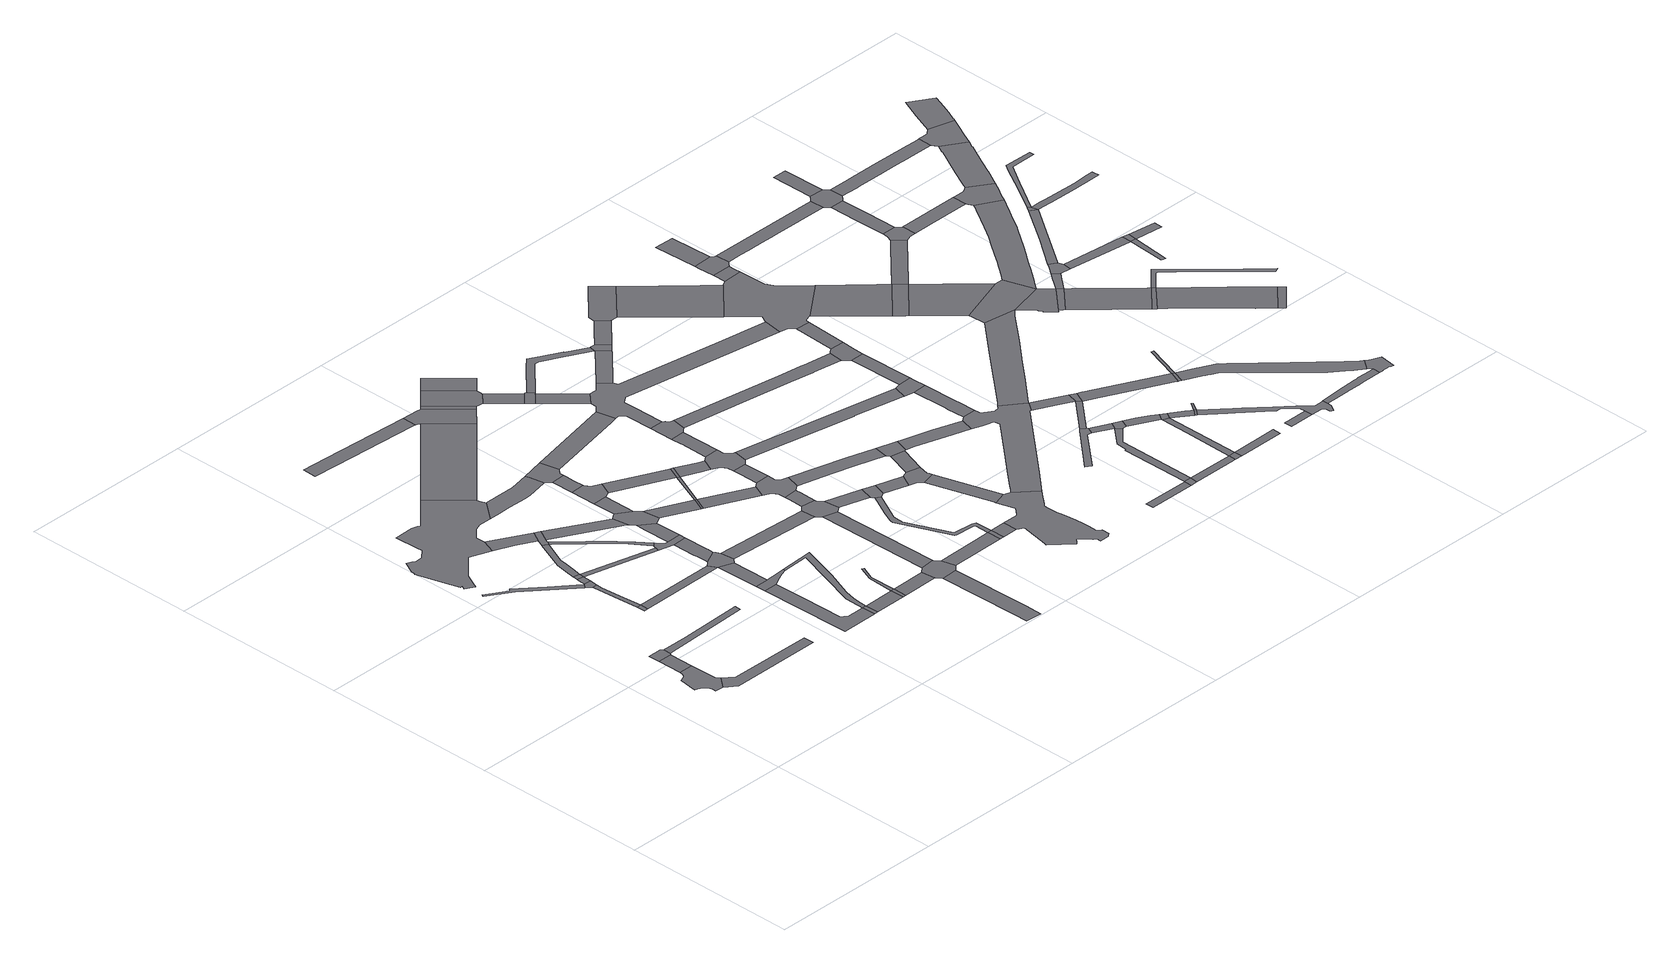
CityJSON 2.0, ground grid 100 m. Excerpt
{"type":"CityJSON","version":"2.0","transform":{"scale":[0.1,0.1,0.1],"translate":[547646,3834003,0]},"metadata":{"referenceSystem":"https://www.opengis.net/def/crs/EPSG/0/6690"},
"CityObjects":{
"road1":{"type":"Road","geometry":[{"type":"MultiSurface","lod":"1","boundaries":[[[0,1,2,3,4,5,6,7,8,9,10,11,12,13,14,15]]]}]},
"road2":{"type":"Road","attributes":{"RoadStructureAttribute.sectionType":"1"},"geometry":[{"type":"MultiSurface","lod":"1","boundaries":[[[16,17,2,1]]]}]},
"road3":{"type":"Road","geometry":[{"type":"MultiSurface","lod":"1","boundaries":[[[18,19,17,16,20,21]]]}]},
"road4":{"type":"Road","attributes":{"RoadStructureAttribute.sectionType":"1"},"geometry":[{"type":"MultiSurface","lod":"1","boundaries":[[[22,23,24,25,15,14]]]}]},
"road5":{"type":"Road","attributes":{"RoadStructureAttribute.sectionType":"1"},"geometry":[{"type":"MultiSurface","lod":"1","boundaries":[[[26,27,28,29,30,31,32,33]]]}]},
"road6":{"type":"Road","attributes":{"RoadStructureAttribute.sectionType":"1"},"geometry":[{"type":"MultiSurface","lod":"1","boundaries":[[[34,35,36,37,21,20]]]}]},
"road7":{"type":"Road","geometry":[{"type":"MultiSurface","lod":"1","boundaries":[[[38,39,40,41,42]]]}]},
"road8":{"type":"Road","attributes":{"RoadStructureAttribute.sectionType":"1"},"geometry":[{"type":"MultiSurface","lod":"1","boundaries":[[[43,44,45,46,47,48,49,39,38]]]}]},
"road9":{"type":"Road","geometry":[{"type":"MultiSurface","lod":"1","boundaries":[[[50,33,32,46,45,51]]]}]},
"road10":{"type":"Road","attributes":{"RoadStructureAttribute.sectionType":"1"},"geometry":[{"type":"MultiSurface","lod":"1","boundaries":[[[52,53,50,51,54]]]}]},
"road11":{"type":"Road","geometry":[{"type":"MultiSurface","lod":"1","boundaries":[[[55,56,52,54,57]]]}]},
"road12":{"type":"Road","geometry":[{"type":"MultiSurface","lod":"1","boundaries":[[[58,59,60,61,62,63,64,65,66,67,68,69,70,71,72,73,74,75,76,77,78,79,80,81,82,83,84,85,86,87,88,89]]]}]},
"road13":{"type":"Road","attributes":{"RoadStructureAttribute.sectionType":"1"},"geometry":[{"type":"MultiSurface","lod":"1","boundaries":[[[90,91,92,55,57,93,94,95,96]]]}]},
"road14":{"type":"Road","attributes":{"RoadStructureAttribute.sectionType":"1"},"geometry":[{"type":"MultiSurface","lod":"1","boundaries":[[[82,81,97,98,99]]]}]},
"road15":{"type":"Road","attributes":{"RoadStructureAttribute.sectionType":"1"},"geometry":[{"type":"MultiSurface","lod":"1","boundaries":[[[100,38,42,101]]]}]},
"road16":{"type":"Road","attributes":{"RoadStructureAttribute.sectionType":"1"},"geometry":[{"type":"MultiSurface","lod":"1","boundaries":[[[57,54,102,103,104]]]}]},
"road17":{"type":"Road","geometry":[{"type":"MultiSurface","lod":"1","boundaries":[[[99,98,105,106,90,96,107,108,109,110]]]}]},
"road18":{"type":"Road","attributes":{"RoadStructureAttribute.sectionType":"1"},"geometry":[{"type":"MultiSurface","lod":"1","boundaries":[[[111,112,113,114,107,96,115,116,117,118,119,120,121]]]}]},
"road19":{"type":"Road","attributes":{"RoadStructureAttribute.sectionType":"1"},"geometry":[{"type":"MultiSurface","lod":"1","boundaries":[[[122,123,124,125,126,127,128,129,130,131,132,133,134]]]}]},
"road20":{"type":"Road","attributes":{"RoadStructureAttribute.sectionType":"1"},"geometry":[{"type":"MultiSurface","lod":"1","boundaries":[[[110,109,135,136,137,138,139]]]}]},
"road21":{"type":"Road","geometry":[{"type":"MultiSurface","lod":"1","boundaries":[[[140,134,133,141]]]}]},
"road22":{"type":"Road","attributes":{"RoadStructureAttribute.sectionType":"1"},"geometry":[{"type":"MultiSurface","lod":"1","boundaries":[[[101,142,143,144,145,146,147]]]}]},
"road23":{"type":"Road","geometry":[{"type":"MultiSurface","lod":"1","boundaries":[[[148,149,145,144,129,128,150,151,152]]]}]},
"road24":{"type":"Road","geometry":[{"type":"MultiSurface","lod":"1","boundaries":[[[153,154,155,156,100,101,147,157,158]]]}]},
"road25":{"type":"Road","attributes":{"RoadStructureAttribute.sectionType":"1"},"geometry":[{"type":"MultiSurface","lod":"1","boundaries":[[[159,160,161,162,163,164,165,166,167,168,155,154]]]}]},
"road26":{"type":"Road","attributes":{"RoadStructureAttribute.sectionType":"1"},"geometry":[{"type":"MultiSurface","lod":"1","boundaries":[[[169,170,171,121,120,172,173,104,103,174,163,162,175,176]]]}]},
"road27":{"type":"Road","attributes":{"RoadStructureAttribute.sectionType":"1"},"geometry":[{"type":"MultiSurface","lod":"1","boundaries":[[[177,178,179,180,87,86,181,182,183,184,185,186,187,188,189]]]}]},
"road28":{"type":"Road","attributes":{"RoadStructureAttribute.sectionType":"1"},"geometry":[{"type":"MultiSurface","lod":"1","boundaries":[[[190,191,192,140,141,193]]]}]},
"road29":{"type":"Road","attributes":{"RoadStructureAttribute.sectionType":"1"},"geometry":[{"type":"MultiSurface","lod":"1","boundaries":[[[194,195,196,197,198,199,200,201]]]}]},
"road30":{"type":"Road","attributes":{"RoadStructureAttribute.sectionType":"1"},"geometry":[{"type":"MultiSurface","lod":"1","boundaries":[[[202,203,204,205,206,207,208,148,152,209,210,134,140]]]}]},
"road31":{"type":"Road","attributes":{"RoadStructureAttribute.sectionType":"1"},"geometry":[{"type":"MultiSurface","lod":"1","boundaries":[[[211,212,213,176,175,214]]]}]},
"road32":{"type":"Road","geometry":[{"type":"MultiSurface","lod":"1","boundaries":[[[215,190,193,216]]]}]},
"road33":{"type":"Road","geometry":[{"type":"MultiSurface","lod":"1","boundaries":[[[217,218,219,139,138,220,211,214,221,222,223]]]}]},
"road34":{"type":"Road","attributes":{"RoadStructureAttribute.sectionType":"1"},"geometry":[{"type":"MultiSurface","lod":"1","boundaries":[[[224,225,58,89,226,227,228]]]}]},
"road35":{"type":"Road","attributes":{"RoadStructureAttribute.sectionType":"1"},"geometry":[{"type":"MultiSurface","lod":"1","boundaries":[[[229,230,217,223]]]}]},
"road36":{"type":"Road","attributes":{"RoadStructureAttribute.sectionType":"1"},"geometry":[{"type":"MultiSurface","lod":"1","boundaries":[[[231,232,233,234,190,215]]]}]},
"road37":{"type":"Road","attributes":{"RoadStructureAttribute.sectionType":"1"},"geometry":[{"type":"MultiSurface","lod":"1","boundaries":[[[235,236,215,216,237]]]}]},
"road38":{"type":"Road","geometry":[{"type":"MultiSurface","lod":"1","boundaries":[[[238,239,240,230,229,241,242]]]}]},
"road39":{"type":"Road","attributes":{"RoadStructureAttribute.sectionType":"1"},"geometry":[{"type":"MultiSurface","lod":"1","boundaries":[[[243,244,245,246,240,239]]]}]},
"road40":{"type":"Road","geometry":[{"type":"MultiSurface","lod":"1","boundaries":[[[247,248,249,178,177,189,250,251,246,245,252,253]]]}]},
"road41":{"type":"Road","attributes":{"RoadStructureAttribute.sectionType":"1"},"geometry":[{"type":"MultiSurface","lod":"1","boundaries":[[[158,157,254,255]]]}]},
"road42":{"type":"Road","attributes":{"RoadStructureAttribute.sectionType":"1"},"geometry":[{"type":"MultiSurface","lod":"1","boundaries":[[[222,221,256,257]]]}]},
"road43":{"type":"Road","attributes":{"RoadStructureAttribute.sectionType":"1"},"geometry":[{"type":"MultiSurface","lod":"1","boundaries":[[[258,259,260,261,262,263]]]}]},
"road44":{"type":"Road","geometry":[{"type":"MultiSurface","lod":"1","boundaries":[[[257,256,264,265]]]}]},
"road45":{"type":"Road","geometry":[{"type":"MultiSurface","lod":"1","boundaries":[[[266,267,235,237,260,259,268,269]]]}]},
"road46":{"type":"Road","attributes":{"RoadStructureAttribute.sectionType":"1"},"geometry":[{"type":"MultiSurface","lod":"1","boundaries":[[[270,242,241,271,272]]]}]},
"road47":{"type":"Road","attributes":{"RoadStructureAttribute.sectionType":"1"},"geometry":[{"type":"MultiSurface","lod":"1","boundaries":[[[271,257,265,273]]]}]},
"road48":{"type":"Road","attributes":{"RoadStructureAttribute.sectionType":"1"},"geometry":[{"type":"MultiSurface","lod":"1","boundaries":[[[265,264,274,275]]]}]},
"road49":{"type":"Road","geometry":[{"type":"MultiSurface","lod":"1","boundaries":[[[276,201,200,277,278,279,280,281,282,224,228,283,284]]]}]},
"road50":{"type":"Road","attributes":{"RoadStructureAttribute.sectionType":"1"},"geometry":[{"type":"MultiSurface","lod":"1","boundaries":[[[285,267,266,286]]]}]},
"road51":{"type":"Road","geometry":[{"type":"MultiSurface","lod":"1","boundaries":[[[272,271,273,287]]]}]},
"road52":{"type":"Road","attributes":{"RoadStructureAttribute.sectionType":"1"},"geometry":[{"type":"MultiSurface","lod":"1","boundaries":[[[288,284,283,289]]]}]},
"road53":{"type":"Road","attributes":{"RoadStructureAttribute.sectionType":"1"},"geometry":[{"type":"MultiSurface","lod":"1","boundaries":[[[290,249,248,247,253,291,292]]]}]},
"road54":{"type":"Road","geometry":[{"type":"MultiSurface","lod":"1","boundaries":[[[293,255,254,285,286,294,295,296,297]]]}]},
"road55":{"type":"Road","attributes":{"RoadStructureAttribute.sectionType":"1"},"geometry":[{"type":"MultiSurface","lod":"1","boundaries":[[[298,269,268,299,300]]]}]},
"road56":{"type":"Road","attributes":{"RoadStructureAttribute.sectionType":"1"},"geometry":[{"type":"MultiSurface","lod":"1","boundaries":[[[301,287,273,302,303,304,305,306]]]}]},
"road57":{"type":"Road","attributes":{"RoadStructureAttribute.sectionType":"1"},"geometry":[{"type":"MultiSurface","lod":"1","boundaries":[[[307,308,309,310,311,312,313,293,297]]]}]},
"road58":{"type":"Road","geometry":[{"type":"MultiSurface","lod":"1","boundaries":[[[314,288,289,315,316,317,318,319,320]]]}]},
"road59":{"type":"Road","geometry":[{"type":"MultiSurface","lod":"1","boundaries":[[[321,322,323,324,275,274,325,326,311,310,327,328,329]]]}]},
"road60":{"type":"Road","attributes":{"RoadStructureAttribute.sectionType":"1"},"geometry":[{"type":"MultiSurface","lod":"1","boundaries":[[[330,331,332,333,324,323]]]}]},
"road61":{"type":"Road","attributes":{"RoadStructureAttribute.sectionType":"1"},"geometry":[{"type":"MultiSurface","lod":"1","boundaries":[[[295,294,334,335]]]}]},
"road62":{"type":"Road","attributes":{"RoadStructureAttribute.sectionType":"1"},"geometry":[{"type":"MultiSurface","lod":"1","boundaries":[[[336,314,320,337]]]}]},
"road63":{"type":"Road","geometry":[{"type":"MultiSurface","lod":"1","boundaries":[[[338,339,340,341,342,343,306,305,344,345,346,347,332,331,348,349]]]}]},
"road64":{"type":"Road","attributes":{"RoadStructureAttribute.sectionType":"1"},"geometry":[{"type":"MultiSurface","lod":"1","boundaries":[[[318,317,350,351]]]}]},
"road65":{"type":"Road","attributes":{"RoadStructureAttribute.sectionType":"1"},"geometry":[{"type":"MultiSurface","lod":"1","boundaries":[[[352,353,354,355,356,357,358,359,360,361,362,300,363,364,365,366,367,368,369,370,371]]]}]},
"road66":{"type":"Road","geometry":[{"type":"MultiSurface","lod":"1","boundaries":[[[300,299,372,363]]]}]},
"road67":{"type":"Road","geometry":[{"type":"MultiSurface","lod":"1","boundaries":[[[373,374,351,350,375,376,377]]]}]},
"road68":{"type":"Road","attributes":{"RoadStructureAttribute.sectionType":"1"},"geometry":[{"type":"MultiSurface","lod":"1","boundaries":[[[378,379,380,381,343,342]]]}]},
"road69":{"type":"Road","attributes":{"RoadStructureAttribute.sectionType":"1"},"geometry":[{"type":"MultiSurface","lod":"1","boundaries":[[[363,372,382,383]]]}]},
"road70":{"type":"Road","geometry":[{"type":"MultiSurface","lod":"1","boundaries":[[[335,334,384,352,371,385,386]]]}]},
"road71":{"type":"Road","geometry":[{"type":"MultiSurface","lod":"1","boundaries":[[[376,375,387,388]]]}]},
"road72":{"type":"Road","geometry":[{"type":"MultiSurface","lod":"1","boundaries":[[[389,390,391,392,379,378,393,394,395]]]}]},
"road73":{"type":"Road","attributes":{"RoadStructureAttribute.sectionType":"1"},"geometry":[{"type":"MultiSurface","lod":"1","boundaries":[[[386,385,396,397]]]}]},
"road74":{"type":"Road","attributes":{"RoadStructureAttribute.sectionType":"1"},"geometry":[{"type":"MultiSurface","lod":"1","boundaries":[[[398,329,328,399,400,401,402]]]}]},
"road75":{"type":"Road","geometry":[{"type":"MultiSurface","lod":"1","boundaries":[[[403,404,405,406,407,408,409,410,383,382,411,412,413,414,415,416,417,418,419,420,421,422,423,424,425,426,427,428,429,430,431,432,433,434,435,436,437,438,439,440,441,442,443,444,445]]]}]},
"road76":{"type":"Road","geometry":[{"type":"MultiSurface","lod":"1","boundaries":[[[446,397,396,447,448,449,450,451,452]]]}]},
"road77":{"type":"Road","attributes":{"RoadStructureAttribute.sectionType":"1"},"geometry":[{"type":"MultiSurface","lod":"1","boundaries":[[[453,449,448,454,405,404]]]}]},
"road78":{"type":"Road","attributes":{"RoadStructureAttribute.sectionType":"1"},"geometry":[{"type":"MultiSurface","lod":"1","boundaries":[[[455,456,457,458,459,460,373,377,461,462,463,464,465,466]]]}]},
"road79":{"type":"Road","attributes":{"RoadStructureAttribute.sectionType":"1"},"geometry":[{"type":"MultiSurface","lod":"1","boundaries":[[[467,446,452,468]]]}]},
"road80":{"type":"Road","geometry":[{"type":"MultiSurface","lod":"1","boundaries":[[[402,401,467,468,469,470]]]}]},
"road81":{"type":"Road","attributes":{"RoadStructureAttribute.sectionType":"1"},"geometry":[{"type":"MultiSurface","lod":"1","boundaries":[[[471,472,473,474,475]]]}]},
"road82":{"type":"Road","attributes":{"RoadStructureAttribute.sectionType":"1"},"geometry":[{"type":"MultiSurface","lod":"1","boundaries":[[[476,477,349,348,478,479,480,481,482,483,484]]]}]},
"road83":{"type":"Road","geometry":[{"type":"MultiSurface","lod":"1","boundaries":[[[485,486,466,465,471,475,487,488]]]}]},
"road84":{"type":"Road","attributes":{"RoadStructureAttribute.sectionType":"1"},"geometry":[{"type":"MultiSurface","lod":"1","boundaries":[[[489,490,491,492,395,394,493,494,495,496,497,498]]]}]},
"road85":{"type":"Road","attributes":{"RoadStructureAttribute.sectionType":"1"},"geometry":[{"type":"MultiSurface","lod":"1","boundaries":[[[472,499,388,387,500,290,292,501,502,503,392,391,504,505,506,507,508,509,510,511,512,513,514,515,473]]]}]},
"road86":{"type":"Road","attributes":{"RoadStructureAttribute.sectionType":"1"},"geometry":[{"type":"MultiSurface","lod":"1","boundaries":[[[516,517,470,469,518,519,520,521]]]}]},
"road87":{"type":"Road","attributes":{"RoadStructureAttribute.sectionType":"1"},"geometry":[{"type":"MultiSurface","lod":"1","boundaries":[[[522,523,524,525]]]}]},
"road88":{"type":"Road","attributes":{"RoadStructureAttribute.sectionType":"1"},"geometry":[{"type":"MultiSurface","lod":"1","boundaries":[[[526,527,488,487,528]]]}]},
"road89":{"type":"Road","attributes":{"RoadStructureAttribute.sectionType":"1"},"geometry":[{"type":"MultiSurface","lod":"1","boundaries":[[[529,530,531,532,533,534,535,521,520,536,537,538,539,540,541,542,543,544,545,546,445,444,547,548,549,550,551,552,553,554]]]}]},
"road90":{"type":"Road","geometry":[{"type":"MultiSurface","lod":"1","boundaries":[[[555,556,525,524,557]]]}]},
"road91":{"type":"Road","attributes":{"RoadStructureAttribute.sectionType":"1"},"geometry":[{"type":"MultiSurface","lod":"1","boundaries":[[[558,559,560,561,562,563,564,565,566,567]]]}]},
"road92":{"type":"Road","attributes":{"RoadStructureAttribute.sectionType":"1"},"geometry":[{"type":"MultiSurface","lod":"1","boundaries":[[[568,569,570,571,572,573,535,534]]]}]},
"road93":{"type":"Road","geometry":[{"type":"MultiSurface","lod":"1","boundaries":[[[574,575,576,577,578,526,528,579,580]]]}]},
"road94":{"type":"Road","geometry":[{"type":"MultiSurface","lod":"1","boundaries":[[[581,582,583,484,483,571,570]]]}]},
"road95":{"type":"Road","attributes":{"RoadStructureAttribute.sectionType":"1"},"geometry":[{"type":"MultiSurface","lod":"1","boundaries":[[[584,585,586,587,556,555,588,589,590,591]]]}]},
"road96":{"type":"Road","attributes":{"RoadStructureAttribute.sectionType":"1"},"geometry":[{"type":"MultiSurface","lod":"1","boundaries":[[[555,557,592,593,594]]]}]},
"road97":{"type":"Road","attributes":{"RoadStructureAttribute.sectionType":"1"},"geometry":[{"type":"MultiSurface","lod":"1","boundaries":[[[595,596,597,583,582]]]}]},
"road98":{"type":"Road","geometry":[{"type":"MultiSurface","lod":"1","boundaries":[[[565,564,584,598]]]}]},
"road99":{"type":"Road","geometry":[{"type":"MultiSurface","lod":"1","boundaries":[[[599,600,601,498,497,602,603,596,595,604,605]]]}]},
"road100":{"type":"Road","attributes":{"function":"2","RoadStructureAttribute.sectionType":"1"},"geometry":[{"type":"MultiSurface","lod":"1","boundaries":[[[606,607,580,579,608,609,610,611,612,613]]]}]},
"road101":{"type":"Road","attributes":{"RoadStructureAttribute.sectionType":"1"},"geometry":[{"type":"MultiSurface","lod":"1","boundaries":[[[614,558,567,615]]]}]},
"road102":{"type":"Road","geometry":[{"type":"MultiSurface","lod":"1","boundaries":[[[616,598,584,591,617,618,619]]]}]},
"road103":{"type":"Road","geometry":[{"type":"MultiSurface","lod":"1","boundaries":[[[620,594,593,621]]]}]},
"road104":{"type":"Road","geometry":[{"type":"MultiSurface","lod":"1","boundaries":[[[622,623,553,552,624,625,626,614,627]]]}]},
"road105":{"type":"Road","attributes":{"RoadStructureAttribute.sectionType":"1"},"geometry":[{"type":"MultiSurface","lod":"1","boundaries":[[[628,599,605,629]]]}]},
"road106":{"type":"Road","attributes":{"RoadStructureAttribute.sectionType":"1"},"geometry":[{"type":"MultiSurface","lod":"1","boundaries":[[[630,631,632,594,620,633]]]}]},
"road107":{"type":"Road","attributes":{"RoadStructureAttribute.sectionType":"1"},"geometry":[{"type":"MultiSurface","lod":"1","boundaries":[[[634,635,619,618,636,637]]]}]},
"road108":{"type":"Road","geometry":[{"type":"MultiSurface","lod":"1","boundaries":[[[627,614,615,638]]]}]},
"road109":{"type":"Road","attributes":{"RoadStructureAttribute.sectionType":"1"},"geometry":[{"type":"MultiSurface","lod":"1","boundaries":[[[620,621,639,640]]]}]},
"road110":{"type":"Road","geometry":[{"type":"MultiSurface","lod":"1","boundaries":[[[637,636,630,633,641]]]}]},
"road111":{"type":"Road","geometry":[{"type":"MultiSurface","lod":"1","boundaries":[[[642,643,644,645,646,647,648,649,613,612,650,651,511,510,652,653,654,628,629,655,656,657,658]]]}]},
"road112":{"type":"Road","attributes":{"RoadStructureAttribute.sectionType":"1"},"geometry":[{"type":"MultiSurface","lod":"1","boundaries":[[[659,660,661,641,633,662,663,664]]]}]},
"road113":{"type":"Road","attributes":{"RoadStructureAttribute.sectionType":"1"},"geometry":[{"type":"MultiSurface","lod":"1","boundaries":[[[665,666,667,668,554,553,669,670,671,672,673,674,675,676,677]]]}]},
"road114":{"type":"Road","geometry":[{"type":"MultiSurface","lod":"1","boundaries":[[[664,663,678,679]]]}]},
"road115":{"type":"Road","geometry":[{"type":"MultiSurface","lod":"1","boundaries":[[[680,681,664,679]]]}]},
"road116":{"type":"Road","attributes":{"RoadStructureAttribute.sectionType":"1"},"geometry":[{"type":"MultiSurface","lod":"1","boundaries":[[[682,683,684,638,615,685,686,687,688,689,690]]]}]},
"road117":{"type":"Road","attributes":{"RoadStructureAttribute.sectionType":"1"},"geometry":[{"type":"MultiSurface","lod":"1","boundaries":[[[691,647,646,692,693]]]}]},
"road118":{"type":"Road","geometry":[{"type":"MultiSurface","lod":"1","boundaries":[[[694,695,696,697,691,693,698,699,700]]]}]},
"road119":{"type":"Road","attributes":{"function":"2","RoadStructureAttribute.sectionType":"1"},"geometry":[{"type":"MultiSurface","lod":"1","boundaries":[[[701,702,658,657,703,704,705,706]]]}]},
"road120":{"type":"Road","attributes":{"RoadStructureAttribute.sectionType":"1"},"geometry":[{"type":"MultiSurface","lod":"1","boundaries":[[[707,696,695,708]]]}]},
"road121":{"type":"Road","attributes":{"RoadStructureAttribute.sectionType":"1"},"geometry":[{"type":"MultiSurface","lod":"1","boundaries":[[[709,710,711,712,713,714,715,679,678,716,717,718,719,720,721,722,723,724,725,726,727,728,729,730,731,732,733]]]}]},
"road122":{"type":"Road","geometry":[{"type":"MultiSurface","lod":"1","boundaries":[[[734,735,724,723]]]}]},
"road123":{"type":"Road","geometry":[{"type":"MultiSurface","lod":"1","boundaries":[[[706,705,736,737,738]]]}]},
"road124":{"type":"Road","geometry":[{"type":"MultiSurface","lod":"1","boundaries":[[[690,689,739,740,741]]]}]},
"road125":{"type":"Road","geometry":[{"type":"MultiSurface","lod":"1","boundaries":[[[742,743,690,741]]]}]},
"road126":{"type":"Road","attributes":{"function":"2","RoadStructureAttribute.sectionType":"1"},"geometry":[{"type":"MultiSurface","lod":"1","boundaries":[[[744,745,738,737,746,747,748]]]}]},
"road127":{"type":"Road","geometry":[{"type":"MultiSurface","lod":"1","boundaries":[[[748,747,749,665,677,750,751]]]}]},
"road128":{"type":"Road","attributes":{"RoadStructureAttribute.sectionType":"1"},"geometry":[{"type":"MultiSurface","lod":"1","boundaries":[[[700,699,752,753,754,755,756,757,758,759]]]}]},
"road129":{"type":"Road","attributes":{"RoadStructureAttribute.sectionType":"1"},"geometry":[{"type":"MultiSurface","lod":"1","boundaries":[[[760,761,762,763,764,765,766,767,768,769,770,771,772,773,774,775,776,777,741,740,778,779,780,781,782,783,784,785,786,787,788,789,790,791,792,793,794,795,796,797,798,799,800]]]}]},
"road130":{"type":"Road","geometry":[{"type":"MultiSurface","lod":"1","boundaries":[[[801,802,750,677,803,804,805,806,807,808,809,810,811]]]}]},
"road131":{"type":"Road","attributes":{"RoadStructureAttribute.sectionType":"1"},"geometry":[{"type":"MultiSurface","lod":"1","boundaries":[[[812,813,814,815,816,817,706,738,818,819,820,821,822,823,824]]]}]},
"road132":{"type":"Road","attributes":{"RoadStructureAttribute.sectionType":"1"},"geometry":[{"type":"MultiSurface","lod":"1","boundaries":[[[825,826,827,828,829,830,831,733,732,832,833,834,835,836,837,838]]]}]},
"road133":{"type":"Road","geometry":[{"type":"MultiSurface","lod":"1","boundaries":[[[811,810,839,840,841]]]}]},
"road134":{"type":"Road","attributes":{"function":"2","RoadStructureAttribute.sectionType":"1"},"geometry":[{"type":"MultiSurface","lod":"1","boundaries":[[[842,843,844,845,841,840,846,847,848,849]]]}]},
"road135":{"type":"Road","attributes":{"RoadStructureAttribute.sectionType":"1"},"geometry":[{"type":"MultiSurface","lod":"1","boundaries":[[[850,851,852,853,811,841,854,855,856]]]}]},
"road136":{"type":"Road","geometry":[{"type":"MultiSurface","lod":"1","boundaries":[[[857,858,859,812,824,860,861,862]]]}]},
"road137":{"type":"Road","geometry":[{"type":"MultiSurface","lod":"1","boundaries":[[[863,864,800,799,865,838,837,866,867,868,869,870,871,872]]]}]},
"road138":{"type":"Road","attributes":{"RoadStructureAttribute.sectionType":"1"},"geometry":[{"type":"MultiSurface","lod":"1","boundaries":[[[873,874,858,857,875,876]]]}]},
"road139":{"type":"Road","geometry":[{"type":"MultiSurface","lod":"1","boundaries":[[[849,848,877,878,879]]]}]},
"road140":{"type":"Road","geometry":[{"type":"MultiSurface","lod":"1","boundaries":[[[880,881,850,856,882,883,884]]]}]},
"road141":{"type":"Road","geometry":[{"type":"MultiSurface","lod":"1","boundaries":[[[885,886,759,758,873,876,887,888,889,890]]]}]},
"road142":{"type":"Road","attributes":{"RoadStructureAttribute.sectionType":"1"},"geometry":[{"type":"MultiSurface","lod":"1","boundaries":[[[891,892,893,894,895,896,897,898,899,900,901,902,903,904,905,906,751,750,907,908,909,910,911,912,913,914,915,916,917,918,919,920,921,922,923]]]}]},
"road143":{"type":"Road","attributes":{"RoadStructureAttribute.sectionType":"1"},"geometry":[{"type":"MultiSurface","lod":"1","boundaries":[[[924,885,890,925]]]}]},
"road144":{"type":"Road","attributes":{"function":"2","RoadStructureAttribute.sectionType":"1"},"geometry":[{"type":"MultiSurface","lod":"1","boundaries":[[[926,927,928,879,878,929,930,931,932,933,934]]]}]},
"road145":{"type":"Road","attributes":{"RoadStructureAttribute.sectionType":"1"},"geometry":[{"type":"MultiSurface","lod":"1","boundaries":[[[862,861,935,936,937]]]}]},
"road146":{"type":"Road","attributes":{"RoadStructureAttribute.sectionType":"1"},"geometry":[{"type":"MultiSurface","lod":"1","boundaries":[[[883,882,938,939,940]]]}]},
"road147":{"type":"Road","attributes":{"RoadStructureAttribute.sectionType":"1"},"geometry":[{"type":"MultiSurface","lod":"1","boundaries":[[[941,942,880,884,943]]]}]},
"road148":{"type":"Road","geometry":[{"type":"MultiSurface","lod":"1","boundaries":[[[934,933,944,945]]]}]},
"road149":{"type":"Road","attributes":{"RoadStructureAttribute.sectionType":"1"},"geometry":[{"type":"MultiSurface","lod":"1","boundaries":[[[946,947,948,849,879,949,950,951,952,953,954]]]}]},
"road150":{"type":"Road","geometry":[{"type":"MultiSurface","lod":"1","boundaries":[[[939,955,956,957,958,959]]]}]},
"road151":{"type":"Road","attributes":{"RoadStructureAttribute.sectionType":"1"},"geometry":[{"type":"MultiSurface","lod":"1","boundaries":[[[960,961,962,963,964,965,966,889,888,967,968,969,970,971,972,973,974]]]}]},
"road152":{"type":"Road","geometry":[{"type":"MultiSurface","lod":"1","boundaries":[[[940,939,959,975]]]}]},
"road153":{"type":"Road","geometry":[{"type":"MultiSurface","lod":"1","boundaries":[[[976,941,943,977]]]}]},
"road154":{"type":"Road","geometry":[{"type":"MultiSurface","lod":"1","boundaries":[[[978,979,980,937,936,891,923,981,982,983]]]}]},
"road155":{"type":"Road","attributes":{"RoadStructureAttribute.sectionType":"1"},"geometry":[{"type":"MultiSurface","lod":"1","boundaries":[[[975,959,984,985,986]]]}]},
"road156":{"type":"Road","attributes":{"RoadStructureAttribute.sectionType":"1"},"geometry":[{"type":"MultiSurface","lod":"1","boundaries":[[[987,988,989,990,991,992,993,978,983,994,995,996,997,998,999,1000,1001,1002]]]}]},
"road157":{"type":"Road","attributes":{"RoadStructureAttribute.sectionType":"1"},"geometry":[{"type":"MultiSurface","lod":"1","boundaries":[[[1003,1004,1005,1006,1007,977,943,1008,1009,1010,1011,1012,1013]]]}]},
"road158":{"type":"Road","attributes":{"RoadStructureAttribute.sectionType":"1"},"geometry":[{"type":"MultiSurface","lod":"1","boundaries":[[[1014,1015,1016,1017,1018,1019,976,977,1020,1021,1022,1023,1024]]]}]},
"road159":{"type":"Road","geometry":[{"type":"MultiSurface","lod":"1","boundaries":[[[1025,1026,974,973,987,1002,1027,1028,1029]]]}]},
"road160":{"type":"Road","attributes":{"RoadStructureAttribute.sectionType":"1"},"geometry":[{"type":"MultiSurface","lod":"1","boundaries":[[[1030,1031,1032,1025,1029,1033,1034,1035,1036,1037]]]}]}
},
"vertices":[
[352,751,0],[350,909,0],[269,908,0],[266,888,0],[256,873,0],[241,863,0],[223,858,0],[209,752,0],[226,750,0],[249,736,0],[263,722,0],[269,709,0],[272,698,0],[271,672,0],[316,670,0],[371,735,0],
[349,1048,0],[267,1047,0],
[345,1113,0],[266,1112,0],[356,1057,0],[356,1101,0],
[380,624,0],[901,626,0],[900,687,0],[429,686,0],
[366,1884,0],[228,2004,0],[217,1992,0],[100,2063,0],[91,2050,0],[226,1965,0],[483,1748,0],[502,1771,0],
[407,1059,0],[866,1078,0],[868,1113,0],[514,1103,0],
[561,1451,0],[538,1449,0],[538,1442,0],[539,1403,0],[561,1404,0],
[552,1559,0],[539,1688,0],[541,1724,0],[513,1722,0],[514,1708,0],[516,1688,0],[529,1559,0],
[509,1772,0],[545,1769,0],
[511,1824,0],[507,1797,0],[550,1818,0],
[516,1855,0],[514,1842,0],[551,1848,0],
[487,2845,0],[328,2693,0],[312,2698,0],[281,2708,0],[170,2705,0],[176,2568,0],[177,2538,0],[130,2496,0],[99,2494,0],[90,2494,0],[71,2504,0],[45,2517,0],[7,2446,0],[7,2421,0],[2,2419,0],[51,2259,0],[74,2184,0],[89,2187,0],[75,2162,0],[126,2132,0],[146,2174,0],[171,2226,0],[288,2338,0],[407,2292,0],[439,2375,0],[438,2427,0],[489,2476,0],[531,2492,0],[602,2492,0],[689,2602,0],[678,2634,0],[673,2650,0],
[607,2152,0],[535,1979,0],[520,1896,0],[559,1889,0],[573,1968,0],[578,1998,0],[638,2135,0],
[518,2249,0],[623,2191,0],[659,2258,0],
[1031,1456,0],[1056,1411,0],
[784,1764,0],[964,1719,0],[970,1743,0],
[623,2190,0],[611,2162,0],[649,2154,0],[648,2155,0],[655,2174,0],[691,2240,0],
[939,1848,0],[883,1918,0],[779,2022,0],[660,2142,0],[640,2133,0],[645,2127,0],[765,2008,0],[865,1908,0],[888,1885,0],[977,1763,0],[995,1778,0],
[1276,662,0],[1181,661,0],[1170,670,0],[1166,674,0],[1152,688,0],[1147,927,0],[1143,1105,0],[1063,1102,0],[1073,646,0],[1075,581,0],[1174,583,0],[1284,584,0],[1283,662,0],
[657,2173,0],[995,1993,0],[1004,1988,0],[1026,1976,0],[1011,2068,0],
[1305,663,0],[1306,585,0],
[1056,1400,0],[1059,1290,0],[1062,1160,0],[1141,1162,0],[1139,1291,0],[1137,1380,0],
[1260,1169,0],[1180,1164,0],[1190,1128,0],[1225,1146,0],[1260,1156,0],
[1141,1506,0],[1135,1516,0],[1057,1477,0],[1046,1468,0],[1161,1404,0],[1153,1485,0],
[1135,1546,0],[1135,1550,0],[1135,1565,0],[1132,1699,0],[1051,1697,0],[1054,1564,0],[1055,1548,0],[1055,1547,0],[1056,1515,0],[1056,1494,0],
[1050,1735,0],[1029,1735,0],[1023,1743,0],[974,1753,0],[973,1750,0],[1049,1698,0],[1132,1738,0],[1051,1736,0],
[991,2605,0],[986,2627,0],[876,2603,0],[767,2603,0],[670,2493,0],[726,2493,0],[767,2493,0],[781,2493,0],[842,2493,0],[882,2493,0],[888,2494,0],[923,2502,0],[1009,2521,0],
[1485,666,0],[1314,663,0],[1307,663,0],[1486,588,0],
[434,3427,0],[291,3436,0],[287,3356,0],[430,3348,0],[923,3320,0],[936,3319,0],[942,3318,0],[945,3398,0],
[1307,715,0],[1314,755,0],[1329,817,0],[1385,968,0],[1451,1176,0],[1453,1181,0],[1450,1181,0],[1410,1165,0],[1284,774,0],
[1048,1943,0],[1048,1930,0],[1048,1891,0],[1129,1887,0],
[1505,667,0],[1506,588,0],
[1046,2090,0],[1026,2078,0],[1014,2070,0],[1028,1973,0],[1169,1910,0],[1158,2007,0],[1127,2041,0],
[966,3304,0],[598,2951,0],[784,2756,0],[1115,3074,0],[1153,3110,0],
[1124,2222,0],[1044,2221,0],
[1504,816,0],[1534,894,0],[1523,898,0],[1491,814,0],
[1703,670,0],[1515,667,0],[1710,591,0],
[1141,2336,0],[1121,2369,0],[1041,2367,0],[1158,2239,0],[1192,2314,0],
[1120,2437,0],[1120,2477,0],[1119,2497,0],[1039,2495,0],
[1131,2608,0],[1131,2609,0],[1120,2656,0],[1015,2517,0],[1019,2513,0],[1119,2522,0],[1144,2550,0],
[1693,1375,0],[1690,1457,0],
[1366,1819,0],[1401,1895,0],
[1838,104,0],[1828,563,0],[1737,561,0],[1745,103,0],[1746,14,0],[1838,9,0],
[1376,1815,0],[1410,1891,0],
[1813,702,0],[1734,696,0],[1859,594,0],[1840,673,0],
[1442,2201,0],[1484,2093,0],[1517,2167,0],
[1497,2087,0],
[1655,1687,0],[1689,1762,0],
[1037,3393,0],[944,3318,0],[945,3317,0],[949,3316,0],[955,3314,0],[960,3311,0],[964,3307,0],[1244,3198,0],[1059,3391,0],
[1723,1349,0],[1802,1325,0],
[1530,2161,0],
[1079,3411,0],[1264,3217,0],
[1629,2767,0],[1614,2651,0],[1652,2659,0],
[1719,1485,0],[1835,1349,0],[1824,1437,0],[1799,1469,0],[1799,1477,0],
[2157,681,0],[2174,599,0],[2172,680,0],
[1643,2110,0],[1509,2082,0],[1610,2037,0],[1627,2030,0],[1646,2021,0],[1679,2094,0],
[1799,1572,0],[1799,1596,0],[1799,1599,0],[1799,1602,0],[1719,1597,0],[1719,1590,0],[1720,1571,0],
[1176,3504,0],[1285,3215,0],[1302,3213,0],[1303,3213,0],[1361,3271,0],[1362,3288,0],[1362,3310,0],
[1814,1716,0],[1796,1743,0],[1796,1784,0],[1716,1783,0],[1698,1667,0],[1717,1635,0],[1825,1620,0],[1832,1625,0],[1853,1705,0],
[1795,1889,0],[1794,1934,0],[1713,1933,0],[1714,1888,0],
[2000,1300,0],[2023,1377,0],
[1253,3578,0],[1440,3384,0],
[1821,2043,0],[1796,2068,0],[1791,2072,0],[1790,2073,0],[1790,2117,0],[1710,2116,0],[1669,2011,0],[1691,2001,0],[1693,1999,0],[1713,1969,0],[1821,1961,0],[1836,2040,0],
[1441,3069,0],[1500,3126,0],
[2014,1279,0],[1953,1161,0],[1926,1098,0],[1923,1088,0],[1921,1073,0],[2046,779,0],[2051,774,0],[2054,774,0],[2154,768,0],[2169,766,0],[2172,761,0],[2197,680,0],[2196,773,0],[2194,778,0],[2176,786,0],[2069,795,0],[2059,802,0],[1954,1043,0],[1956,1101,0],[2042,1267,0],
[2199,600,0],
[1520,3127,0],[1510,3126,0],[1478,3030,0],[1537,3087,0],[1542,3092,0],
[1787,2341,0],[1707,2340,0],[1709,2279,0],[1709,2276,0],
[2286,601,0],[2285,681,0],
[2013,1280,0],[2070,1278,0],[2094,1356,0],
[1663,2839,0],[1719,2897,0],
[1812,2450,0],[1795,2469,0],[1785,2479,0],[1705,2478,0],[1798,2350,0],[1819,2367,0],[1831,2447,0],
[2206,1238,0],[2243,1311,0],
[2177,1620,0],[2027,1574,0],[2155,1540,0],[2313,1495,0],[2329,1576,0],
[2476,851,0],[2463,853,0],[2387,830,0],[2415,735,0],[2417,729,0],[2401,710,0],[2379,686,0],[2375,681,0],[2325,579,0],[2292,416,0],[2290,406,0],[2289,403,0],[2397,303,0],[2411,317,0],[2420,327,0],[2425,333,0],[2481,274,0],[2495,260,0],[2495,249,0],[2495,237,0],[2549,238,0],[2568,255,0],[2570,300,0],[2548,316,0],[2548,317,0],[2548,365,0],[2546,404,0],[2545,450,0],[2540,488,0],[2535,521,0],[2531,543,0],[2528,560,0],[2527,599,0],[2527,628,0],[2527,634,0],[2527,635,0],[2528,640,0],[2531,648,0],[2538,656,0],[2552,672,0],[2593,719,0],[2614,743,0],[2501,842,0],
[2279,1326,0],[2245,1227,0],[2276,1202,0],[2352,1224,0],[2348,1238,0],[2344,1252,0],[2358,1307,0],
[2460,864,0],[2384,841,0],
[1905,3232,0],[1896,3237,0],[1897,3240,0],[1791,3294,0],[1730,3328,0],[1673,3276,0],[1725,3270,0],[1751,3268,0],[1873,3206,0],[1888,3199,0],[2002,3140,0],[2014,3176,0],
[2327,1476,0],[2408,1459,0],
[2419,1464,0],[2442,1543,0],
[2007,3137,0],[1809,2942,0],[1865,2885,0],[2056,3071,0],[2064,3080,0],
[2472,1924,0],[2465,1925,0],[1879,1951,0],[2458,1845,0],[2461,1845,0],[2466,1844,0],[2749,1791,0],[2751,1790,0],[2773,1867,0],
[2018,3176,0],[2017,3176,0],[2100,3115,0],[2043,3173,0],
[2615,2328,0],[2599,2330,0],[2461,2350,0],[2207,2389,0],[2195,2310,0],[2461,2270,0],[2600,2249,0],[2603,2249,0],[2765,2224,0],[2773,2305,0],
[1762,2896,0],[1662,2799,0],[1672,2664,0],[1703,2640,0],[1703,2621,0],[1783,2599,0],[1783,2623,0],[1781,2726,0],[1808,2747,0],[1814,2752,0],[2458,2653,0],[2741,2610,0],[2758,2719,0],[2457,2764,0],[1873,2854,0],[1872,2859,0],[1871,2863,0],
[2631,1489,0],[2469,1535,0],[2470,1451,0],[2667,1390,0],[2767,1359,0],[2791,1439,0],
[2879,301,0],[2879,256,0],[3147,257,0],[3146,302,0],
[2191,3321,0],[2123,3253,0],[2251,3264,0],
[2985,1389,0],[2959,1385,0],[2930,1404,0],[2898,1425,0],[2897,1445,0],[2897,1461,0],[2817,1459,0],[2825,1341,0],[2864,1329,0],[2878,1325,0],[2888,1322,0],[2895,1291,0],[2890,1285,0],[2705,1074,0],[2609,964,0],[2592,945,0],[2539,884,0],[2518,860,0],[2631,763,0],[2659,794,0],[2677,815,0],[2722,865,0],[3077,1267,0],[3085,1264,0],[3121,1316,0],[3000,1405,0],
[3191,303,0],[3148,302,0],[3185,257,0],
[3128,984,0],[3118,973,0],[2907,738,0],[2937,716,0],[3117,922,0],[3127,920,0],[3145,918,0],[3162,958,0],[3155,961,0],[3152,963,0],
[2894,1560,0],[2894,1583,0],[2887,1781,0],[2807,1778,0],[2813,1582,0],[2813,1559,0],
[2468,3468,0],[2463,3474,0],[2457,3480,0],[2389,3550,0],[2195,3359,0],[2290,3264,0],[2482,3454,0],
[2885,1864,0],[2885,1879,0],[2805,1877,0],
[3250,866,0],[3159,762,0],[3154,697,0],[3147,697,0],[3191,756,0],[3201,766,0],[3223,787,0],[3273,836,0],
[3443,259,0],[3454,259,0],[3458,302,0],
[2880,2190,0],[2800,2188,0],[2807,1878,0],
[3269,906,0],
[2804,2329,0],[2783,2313,0],[2778,2309,0],[2769,2224,0],[2794,2195,0],[2879,2243,0],[2884,2325,0],
[2768,3163,0],[2629,3305,0],[2383,3169,0],[2453,3097,0],[2469,3079,0],[2599,2947,0],[2650,2895,0],[2844,3085,0],
[3289,1164,0],[3311,1140,0],
[3280,902,0],[3275,837,0],[3300,839,0],[3320,883,0],
[3498,304,0],[3499,259,0],
[3259,1249,0],[3202,1277,0],[3159,1227,0],[3215,1200,0],[3263,1177,0],[3307,1227,0],
[2816,2570,0],[2898,2565,0],
[3461,749,0],[3461,698,0],[3460,586,0],[3496,739,0],
[3451,818,0],[3383,855,0],[3461,758,0],[3485,796,0],
[3344,1208,0],
[3769,261,0],[3769,306,0],
[3519,774,0],
[3035,2881,0],[3011,2911,0],[3010,2912,0],[2990,2952,0],[2985,3108,0],[2877,3104,0],[2875,3103,0],[2855,3092,0],[2724,2820,0],[2780,2766,0],[2791,2603,0],[2796,2597,0],[2800,2591,0],[2900,2592,0],[2903,2589,0],[2941,2603,0],[3149,2766,0],
[3616,708,0],[3594,725,0],[3531,767,0],[3499,737,0],[3597,667,0],[3627,700,0],
[3479,1950,0],[3293,1739,0],[3158,1585,0],[3022,1429,0],[3126,1323,0],[3273,1489,0],[3360,1587,0],[3376,1605,0],[3378,1608,0],[3482,1726,0],[3624,1889,0],[3630,1895,0],[3659,1925,0],
[3608,658,0],[3637,693,0],
[3669,743,0],[3659,749,0],
[3773,1003,0],[3372,1195,0],[3370,1196,0],[3321,1136,0],[3394,1102,0],[3605,1000,0],[3749,932,0],[3756,929,0],[3785,998,0],
[2874,3179,0],[2984,3144,0],[2982,3179,0],
[2991,3288,0],[2980,3301,0],[2870,3297,0],[2870,3275,0],[3000,3199,0],[3009,3208,0],[3007,3288,0],
[3392,2525,0],[3362,2555,0],[3047,2490,0],[3157,2377,0],[3217,2316,0],[3411,2506,0],
[2860,3549,0],[2971,3545,0],
[4093,305,0],[4062,303,0],[4021,343,0],[3995,369,0],[3912,443,0],[3802,545,0],[3770,574,0],[3721,563,0],[3775,515,0],[3783,508,0],[3891,413,0],[3897,408,0],[3922,408,0],[3991,342,0],[3994,308,0],[3994,262,0],[4056,262,0],[4072,247,0],[4073,222,0],[4079,218,0],[4079,215,0],[4092,212,0],[4114,252,0],[4114,274,0],[4112,306,0],
[3850,307,0],[3851,261,0],
[3262,2269,0],[3272,2260,0],[3467,2448,0],
[3762,926,0],[3774,920,0],[3798,992,0],
[3865,1195,0],[3851,1200,0],
[3585,2329,0],[3485,2430,0],[3365,2163,0],[3474,2053,0],[3759,2150,0],
[3475,2031,0],[3864,1977,0],[3808,2150,0],
[3016,3208,0],[3098,3208,0],[3148,3208,0],[3243,3208,0],[3305,3208,0],[3342,3208,0],[3667,3208,0],[3665,3288,0],
[4504,408,0],[4491,418,0],[4464,439,0],[4443,457,0],[4433,468,0],[4424,476,0],[4404,497,0],[4355,545,0],[4338,561,0],[4158,737,0],[4138,757,0],[4110,784,0],[4030,863,0],[4016,876,0],[3997,895,0],[3991,898,0],[3903,941,0],[3901,942,0],[3788,914,0],[3869,875,0],[3885,867,0],[3893,863,0],[3901,860,0],[3911,855,0],[3943,840,0],[3949,836,0],[3959,826,0],[3975,809,0],[3981,803,0],[4038,744,0],[4054,728,0],[4122,658,0],[4275,500,0],[4311,462,0],[4330,445,0],[4354,426,0],[4377,409,0],[4410,384,0],[4458,348,0],[4461,346,0],[4506,407,0],
[3923,1917,0],[3868,1972,0],[3699,1885,0],[3719,1864,0],[3733,1849,0],[3733,1835,0],[3748,1820,0],[3741,1813,0],[3795,1762,0],[3803,1771,0],[3930,1910,0],
[3683,2773,0],[3631,2724,0],[3531,2625,0],[3529,2622,0],[3507,2601,0],[3428,2523,0],[3486,2467,0],[3536,2517,0],[3560,2541,0],[3564,2545,0],[3588,2567,0],[3602,2581,0],[3740,2717,0],
[4454,324,0],[4417,324,0],[4378,324,0],[4365,323,0],[4354,323,0],[4271,317,0],[4264,317,0],[4172,275,0],[4264,277,0],[4273,277,0],[4329,278,0],[4380,278,0],[4482,280,0],[4482,325,0],
[3820,1756,0],[3831,1752,0],[3956,1883,0],
[4252,1586,0],[4241,1596,0],[4141,1695,0],[3985,1854,0],[3986,1594,0],[3987,1593,0],[4123,1456,0],[4254,1584,0],
[4006,2014,0],[3975,1972,0],[3965,1958,0],[3933,1914,0],[3982,1913,0],[4009,1945,0],[4044,1986,0],
[3780,2839,0],[3699,2838,0],[3700,2811,0],[3776,2731,0],[3809,2731,0],[3808,2812,0],
[4547,382,0],[4517,398,0],[4482,331,0],[4502,281,0],[4505,281,0],[4546,281,0],[4558,278,0],[4558,276,0],[4573,274,0],[4585,365,0],
[3695,3181,0],[3697,3015,0],[3777,3016,0],[3774,3179,0],
[4132,1446,0],[4142,1436,0],[4269,1568,0],
[4058,2085,0],[4041,2061,0],[4104,1979,0],[4111,2029,0],[4098,2056,0],
[3695,3319,0],[3676,3299,0],[3783,3188,0],[3802,3208,0],[3802,3289,0],[3776,3316,0],
[4181,2697,0],[4173,2682,0],[4167,2671,0],[4159,2658,0],[4151,2645,0],[4145,2634,0],[4116,2586,0],[4082,2531,0],[4054,2487,0],[4032,2454,0],[3990,2396,0],[3947,2335,0],[3898,2267,0],[3886,2250,0],[3871,2230,0],[3835,2182,0],[3891,2011,0],[3901,2024,0],[3916,2043,0],[3969,2114,0],[4004,2163,0],[4051,2227,0],[4086,2274,0],[4130,2335,0],[4174,2397,0],[4182,2409,0],[4206,2444,0],[4224,2473,0],[4243,2507,0],[4272,2552,0],[4292,2587,0],[4294,2589,0],[4315,2623,0],
[3691,3561,0],[3772,3559,0],
[4674,1157,0],[4666,1165,0],[4513,1321,0],[4178,1401,0],[4315,1264,0],[4473,1098,0],[4489,1082,0],[4546,1022,0],[4679,1151,0],
[3923,2733,0],[4162,2733,0],[4162,2814,0],
[4474,1933,0],[4477,1933,0],[4476,1988,0],
[4329,2473,0],[4186,2260,0],[4369,2447,0],
[4576,992,0],[4709,1121,0],
[4682,1376,0],[4455,1607,0],[4369,1695,0],[4357,1654,0],[4375,1655,0],[4436,1592,0],[4661,1361,0],[4771,1249,0],[4796,1259,0],
[4461,1716,0],[4474,1713,0],[4486,1711,0],[4487,1712,0],[4507,1931,0],
[4406,3286,0],[4306,3287,0],[4260,3287,0],[4124,3287,0],[4041,3287,0],[3956,3287,0],[3904,3288,0],[3904,3208,0],[3937,3208,0],[4041,3207,0],[4182,3207,0],[4260,3207,0],[4262,3207,0],[4415,3208,0],[4414,3286,0],
[4514,1983,0],
[4345,2498,0],[4360,2486,0],
[4264,2834,0],[4234,2814,0],[4199,2814,0],[4337,2661,0],[4364,2705,0],[4392,2754,0],
[4512,1930,0],[4670,1913,0],[4673,1961,0],
[4435,3173,0],[4415,3133,0],[4412,3127,0],[4412,3125,0],[4375,3052,0],[4327,2958,0],[4280,2864,0],[4417,2802,0],[4426,2818,0],[4442,2851,0],[4451,2868,0],[4466,2898,0],[4486,2938,0],[4543,3050,0],[4546,3058,0],[4563,3093,0],
[4731,2483,0],[4654,2480,0],[4457,2485,0],[4451,2485,0],[4425,2486,0],[4450,2445,0],[4458,2445,0],[4622,2442,0],[4733,2443,0],[4787,2444,0],[4785,2485,0],
[4546,2823,0],[4543,2823,0],[4538,2823,0],[4516,2786,0],[4435,2648,0],[4346,2499,0],[4474,2670,0],[4552,2793,0],[4571,2794,0],[4701,2795,0],[4700,2820,0],
[4506,3313,0],[4474,3288,0],[4593,3153,0],[4628,3223,0],[4651,3273,0],
[4602,3551,0],[4553,3434,0],[4517,3341,0],[4657,3286,0],[4658,3288,0],[4680,3341,0],[4703,3397,0],[4732,3472,0]
]}
